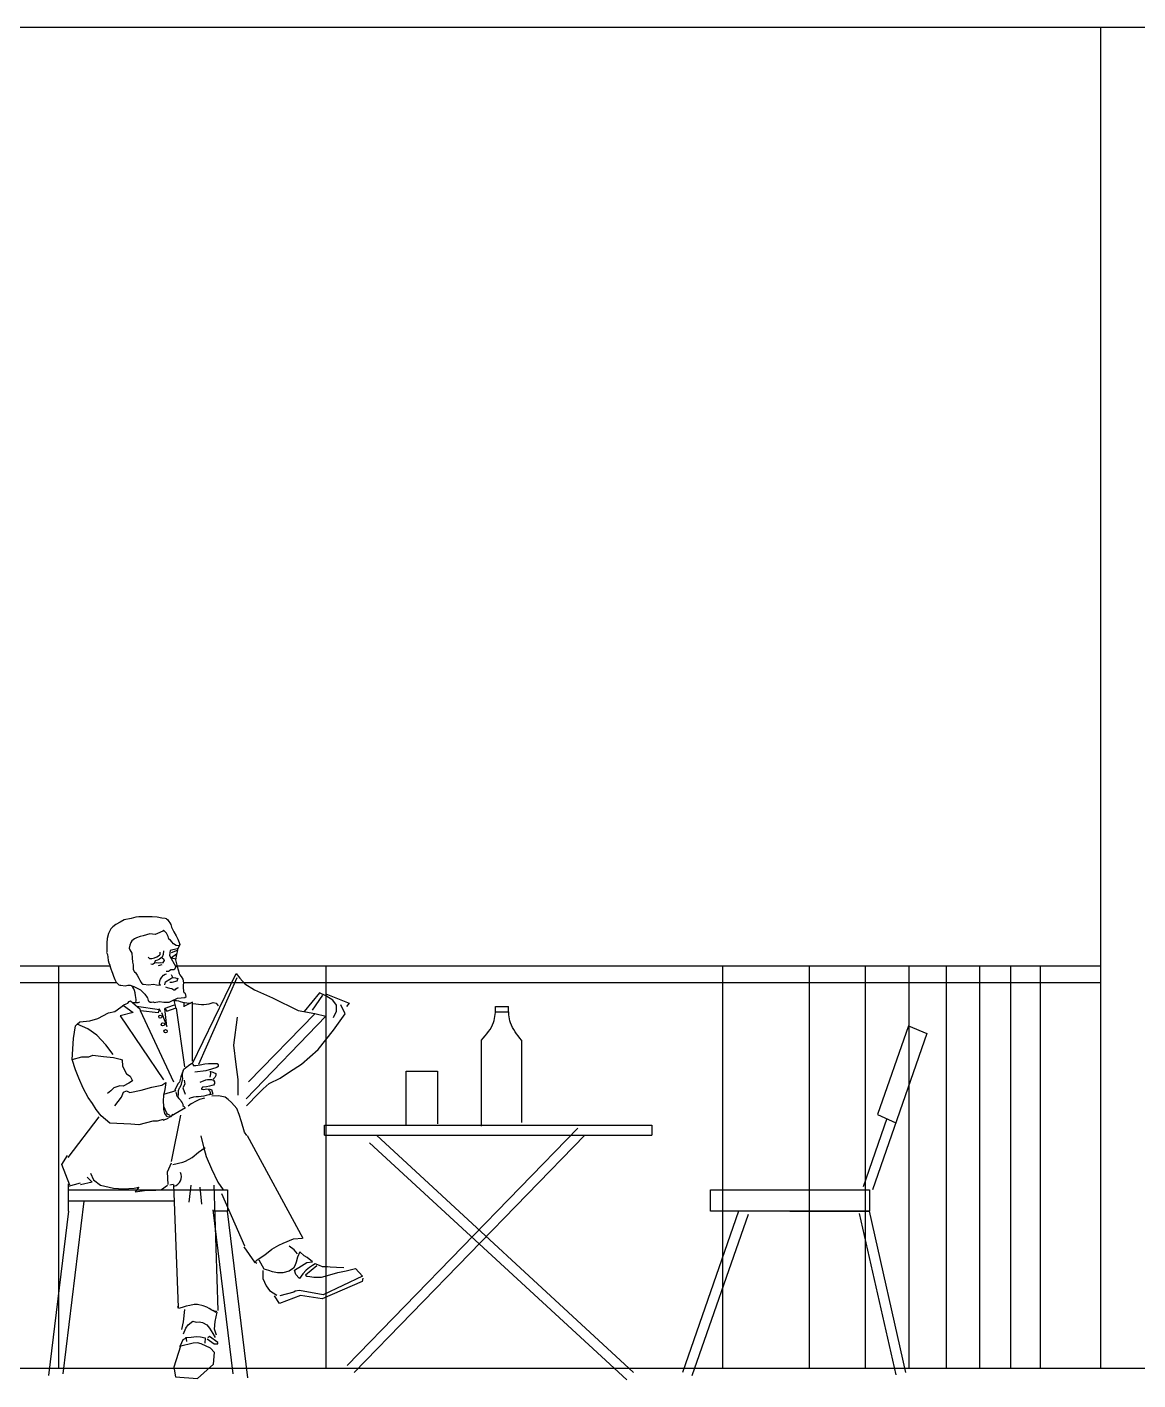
# Model space of a CAD drawing. Extents: x 115 to 1469, y 94 to 338.
# Drawn here: x 238.58 to 241.893, y 244.872 to 248.907 of the extents above; entities that cross this region are included whole.
import ezdxf

# ---------------------------------------------------------------- set-up
doc = ezdxf.new("R2010")
doc.units = 0
doc.layers.get('0').update_dxf_attribs({"linetype": 'CONTINUOUS'})
doc.layers.add('1', color=7, linetype='CONTINUOUS')

msp = doc.modelspace()

# ---------------------------------------------------------------- linework, layer by layer
for p, q in [((239.9775, 245.9857), (240.0154, 245.9857)), ((239.9775, 245.9691), (240.0154, 245.9691)), ((241.2641, 245.9046), (241.1019, 245.4381)), ((241.2086, 245.9276), (241.1168, 245.6636)), ((241.2086, 245.9276), (241.2641, 245.9046)), ((239.9349, 245.6282), (239.9349, 245.8851)), ((240.0544, 245.8851), (240.0544, 245.6393)), ((239.7109, 245.792), (239.8043, 245.792)), ((239.7109, 245.6319), (239.7109, 245.792)), ((239.8043, 245.792), (239.8043, 245.6356)), ((241.1168, 245.6636), (241.1716, 245.6384)), ((239.4672, 245.6312), (240.4437, 245.6312)), ((239.4672, 245.6012), (239.4672, 245.6312)), ((240.2223, 245.6221), (239.5343, 244.9145)), ((240.4437, 245.6312), (240.4437, 245.6012)), ((241.1442, 245.651), (241.0736, 245.4479)), ((239.4672, 245.6012), (240.4437, 245.6012)), ((240.2439, 245.6012), (239.5558, 244.8936)), ((239.6217, 245.6012), (240.389, 244.8936)), ((239.6013, 245.5792), (240.3686, 244.8715)), ((238.7033, 245.3748), (238.7033, 245.4567)), ((238.7033, 245.4381), (239.1588, 245.4381)), ((239.1588, 245.4381), (239.1774, 245.4381)), ((239.1774, 245.4381), (239.1774, 245.3748)), ((240.6185, 245.4381), (241.0926, 245.4381)), ((240.6185, 245.3748), (240.6185, 245.4381)), ((241.0926, 245.4381), (241.0926, 245.3748)), ((238.7491, 245.4048), (238.6861, 244.8893)), ((239.0204, 245.4048), (238.7033, 245.4048)), ((239.1946, 244.8893), (239.1347, 245.3791)), ((238.7033, 245.3748), (238.6434, 244.885)), ((239.1774, 245.3748), (239.1353, 245.3748)), ((239.2381, 244.8781), (239.1774, 245.3748)), ((240.702, 245.3748), (240.5347, 244.8936)), ((240.7303, 245.3649), (240.563, 244.8837)), ((241.0926, 245.3748), (240.6185, 245.3748)), ((240.8555, 245.3748), (241.0926, 245.3748)), ((241.0622, 245.3682), (241.1713, 244.8869)), ((241.0914, 245.3748), (241.2005, 244.8936))]:
    msp.add_line(p, q)
for points in [[(238.9953, 246.2471), (238.9914, 246.2474), (238.9821, 246.249), (238.9677, 246.252), (238.9533, 246.2523), (238.9379, 246.2525), (238.9234, 246.2526), (238.9131, 246.2528), (238.9037, 246.2518), (238.8899, 246.2479), (238.8698, 246.2438), (238.8574, 246.2371), (238.8447, 246.2295), (238.8358, 246.2231), (238.8292, 246.2167), (238.8221, 246.2029), (238.8184, 246.1885), (238.8185, 246.1847), (238.8174, 246.1781), (238.8172, 246.1636), (238.8173, 246.1485), (238.817, 246.146), (238.8195, 246.1405), (238.8203, 246.1329), (238.8219, 246.1221), (238.8239, 246.1151), (238.8263, 246.1083), (238.8277, 246.1035), (238.8299, 246.0977), (238.8327, 246.0896), (238.8345, 246.0846), (238.8373, 246.0763), (238.8415, 246.0656), (238.8451, 246.058), (238.8485, 246.0551), (238.8522, 246.0507), (238.8539, 246.0499), (238.8568, 246.0489), (238.8598, 246.0489), (238.8723, 246.0465), (238.8806, 246.0487), (238.8875, 246.0488), (238.8984, 246.0447), (238.9063, 246.0409), (238.9176, 246.035), (238.923, 246.0305), (238.928, 246.0256), (238.9309, 246.0221), (238.9376, 246.0126), (238.9389, 246.0108), (238.9404, 246.0068), (238.9413, 246.003), (238.9426, 246.0009), (238.9472, 245.9981), (238.9512, 245.9981), (238.9568, 245.999), (238.9584, 245.9977), (238.9744, 246.0002), (238.9878, 245.9987), (239.0034, 245.9985), (239.0118, 246.0021), (239.0284, 246.0098), (239.05, 246.0119), (239.0538, 246.0154), (239.052, 246.0243), (239.0479, 246.0257), (239.0469, 246.0314), (239.0465, 246.0423), (239.0466, 246.0493), (239.0469, 246.0561), (239.0451, 246.0668), (239.0407, 246.075), (239.0358, 246.0809), (239.0336, 246.0849)], [(238.9959, 246.2468), (238.9993, 246.2441), (239.0022, 246.2391), (239.0052, 246.2353), (239.0082, 246.2296), (239.011, 246.2224), (239.0138, 246.2161), (239.0176, 246.2084), (239.0247, 246.1964), (239.0293, 246.1857), (239.033, 246.1767), (239.0349, 246.1698), (239.0323, 246.1665), (239.0246, 246.1675), (239.0165, 246.1718), (239.0112, 246.1782), (239.0075, 246.1827), (239.0029, 246.186), (239.001, 246.1942), (238.9958, 246.2045), (238.9868, 246.2135), (238.9844, 246.2105), (238.9691, 246.2033), (238.9616, 246.2005), (238.9542, 246.2014), (238.9463, 246.2022), (238.9261, 246.1959), (238.9175, 246.1942), (238.9065, 246.19), (238.8999, 246.1868), (238.8925, 246.1811), (238.8888, 246.1761), (238.8862, 246.1686), (238.8845, 246.1598), (238.8858, 246.1544), (238.8919, 246.1446), (238.8929, 246.1304), (238.8939, 246.1176), (238.8958, 246.1097), (238.8961, 246.0966), (238.8984, 246.0913), (238.9005, 246.0879), (238.9022, 246.0874), (238.9079, 246.0786), (238.9128, 246.0696), (238.9161, 246.0639), (238.9202, 246.0574), (238.9217, 246.0544), (238.9237, 246.0524), (238.9274, 246.0519), (238.9418, 246.0499), (238.9567, 246.0517), (238.9656, 246.0504), (238.9781, 246.0491), (238.9752, 246.0531), (238.9761, 246.0621), (238.9775, 246.0671), (238.9819, 246.0731), (238.9863, 246.0786), (238.9914, 246.082), (238.9959, 246.0825)], [(238.9411, 246.1324), (238.9444, 246.1281), (238.9514, 246.1285), (238.9597, 246.1302), (238.9665, 246.1334), (238.9746, 246.1385), (238.977, 246.1407), (238.9767, 246.1471)], [(238.9867, 246.1515), (238.986, 246.1407), (238.9825, 246.132), (238.9751, 246.127), (238.9684, 246.1239), (238.9622, 246.1213), (238.9587, 246.1131), (238.9538, 246.111), (238.949, 246.1113)], [(239.0277, 246.1577), (239.0064, 246.1526), (239.0049, 246.1372), (239.0239, 246.1038), (239.0181, 246.0946), (239.0134, 246.0945), (239.0086, 246.0946), (239.0042, 246.0913), (239.0011, 246.0897), (238.9951, 246.0895)], [(239.0108, 246.1467), (239.028, 246.1534)], [(239.0288, 246.1556), (239.0272, 246.1487), (239.0254, 246.1404), (239.0223, 246.125), (239.0275, 246.1048), (239.0336, 246.0849)], [(239.0349, 246.1698), (239.0288, 246.1556)], [(238.9601, 246.1159), (238.9644, 246.1164), (238.9721, 246.1159), (238.9776, 246.1169), (238.9859, 246.1156)], [(238.9722, 246.1075), (238.9825, 246.1105)], [(238.9829, 246.1307), (238.9867, 246.1272), (238.9891, 246.1223), (238.9843, 246.1161)], [(239.0253, 246.1412), (239.0108, 246.1309), (239.0235, 246.1278)], [(238.991, 246.0503), (238.9922, 246.059), (239.0057, 246.0673), (239.0113, 246.0711), (239.0143, 246.0716), (239.0227, 246.0705), (239.0274, 246.0686)], [(239.0299, 246.0695), (239.0262, 246.0608), (239.0116, 246.0568), (239.0051, 246.0566)], [(239.0094, 246.0808), (239.0143, 246.0709)], [(239.0725, 245.813), (239.2034, 246.0835), (239.2146, 246.0697), (239.2297, 246.0527), (239.2586, 246.0353), (239.3117, 246.0109), (239.3883, 245.973), (239.438, 245.9641), (239.4706, 245.957), (239.2333, 245.7099)], [(239.0916, 245.8132), (239.2063, 246.0719)], [(238.904, 245.9987), (238.9054, 246.0027), (238.9054, 246.0055), (238.904, 246.0132), (238.9029, 246.0176), (238.9025, 246.0258), (238.9006, 246.0327), (238.8986, 246.0376), (238.8948, 246.0429), (238.8922, 246.0461)], [(238.9924, 246.0436), (238.9972, 246.042), (239.0054, 246.0399), (239.0113, 246.0395), (239.0177, 246.0349), (239.0212, 246.0347), (239.0237, 246.0376), (239.0282, 246.0409), (239.0312, 246.042)], [(239.4935, 245.9521), (239.5025, 245.9711), (239.5029, 245.9897), (239.4913, 246.0042), (239.4709, 246.0167), (239.4523, 246.0266), (239.4061, 245.9702)], [(238.823, 245.966), (238.8413, 245.9705), (238.8591, 245.9831), (238.8687, 245.99), (238.8753, 245.993), (238.8799, 245.9954), (238.8845, 246), (238.8887, 246.0018), (238.9156, 245.9781), (238.9173, 245.9736), (239.0163, 245.761)], [(238.8673, 245.9884), (238.8957, 245.9678), (238.8573, 245.9579), (238.9862, 245.7664)], [(238.8955, 245.9977), (238.9109, 245.9975), (238.9158, 245.9996)], [(238.9061, 245.9863), (238.9752, 245.9764)], [(238.9916, 245.9805), (239.0167, 245.9896), (239.0213, 245.9904)], [(239.0243, 245.9796), (239.0181, 246.0034), (239.0221, 246.0035), (239.0255, 246.0037), (239.0311, 246.0023), (239.036, 246.0006), (239.0435, 245.998), (239.0564, 245.9964), (239.0686, 245.9951)], [(239.0735, 245.9981), (239.0477, 245.9849)], [(239.0479, 245.9847), (239.0485, 245.9968)], [(239.0728, 245.822), (239.0735, 245.9985)], [(239.0735, 245.9943), (239.0745, 245.9942), (239.0998, 245.9916), (239.1067, 245.9918), (239.1231, 245.9934), (239.1349, 245.9968), (239.144, 245.9952), (239.1502, 245.9871)], [(239.234, 245.689), (239.2702, 245.7256), (239.2842, 245.7399), (239.3018, 245.7556), (239.3349, 245.7717), (239.3628, 245.7904), (239.3983, 245.8135), (239.4482, 245.8572), (239.4933, 245.915), (239.5289, 245.9637), (239.5156, 245.9908)], [(239.4611, 246.019), (239.4302, 245.9748)], [(239.4707, 246.0228), (239.5408, 245.9953), (239.5324, 245.985)], [(238.7146, 245.8276), (238.7186, 245.8901), (238.7243, 245.9276), (238.7289, 245.9327), (238.7372, 245.9398), (238.7667, 245.943)], [(238.7667, 245.943), (238.791, 245.9494), (238.823, 245.966)], [(238.9792, 245.9694), (238.9735, 245.9781), (238.9708, 245.9663), (238.9179, 245.9724)], [(238.9804, 245.9674), (238.9968, 245.9258), (238.9902, 245.9797), (238.9968, 245.9712), (239.0242, 245.9811)], [(239.0246, 245.9803), (239.0493, 245.8057)], [(239.2068, 245.9533), (239.1953, 245.8705), (239.2022, 245.8121), (239.2085, 245.7674), (239.2082, 245.7208)], [(239.2403, 245.7604), (239.438, 245.9637)], [(238.8363, 245.8421), (238.8146, 245.8715), (238.7875, 245.8995), (238.7605, 245.9188), (238.7289, 245.9327)], [(238.9859, 245.6482), (238.9682, 245.6438), (238.9552, 245.6434), (238.9126, 245.6326), (238.8894, 245.6347), (238.8262, 245.6371), (238.8007, 245.6593), (238.7855, 245.6782), (238.7753, 245.6962), (238.7624, 245.7137), (238.7473, 245.742), (238.7341, 245.772), (238.7241, 245.7965), (238.7146, 245.8276), (238.743, 245.8348), (238.7635, 245.8356), (238.7756, 245.8397), (238.8077, 245.8359), (238.8374, 245.833), (238.857, 245.8283), (238.8633, 245.8262), (238.8641, 245.8076), (238.8765, 245.7849), (238.8875, 245.7771), (238.8939, 245.7641), (238.8832, 245.7563), (238.8667, 245.7477), (238.856, 245.7483), (238.8389, 245.7428), (238.8293, 245.7342), (238.82, 245.7259)], [(239.0452, 245.7947), (239.0385, 245.7755), (239.034, 245.7596), (239.0309, 245.7556), (239.0194, 245.7348)], [(239.0309, 245.7143), (239.0316, 245.7258), (239.0315, 245.7347), (239.0342, 245.7423), (239.0363, 245.7451), (239.0404, 245.7533), (239.0442, 245.7704), (239.0434, 245.7769), (239.0432, 245.7836), (239.045, 245.7931), (239.0471, 245.7989), (239.052, 245.8027), (239.0558, 245.8049), (239.0615, 245.8089), (239.0682, 245.8144), (239.0714, 245.816), (239.0749, 245.8122), (239.0752, 245.8094), (239.083, 245.8089), (239.0957, 245.8109), (239.1097, 245.8144), (239.1211, 245.8151), (239.1307, 245.8149), (239.1396, 245.8151), (239.1467, 245.8152), (239.15, 245.8114), (239.1497, 245.8066), (239.1461, 245.8039), (239.1302, 245.7989), (239.1127, 245.7939), (239.0801, 245.7898)], [(239.1262, 245.7925), (239.127, 245.7847), (239.1248, 245.7742)], [(239.1292, 245.7919), (239.1426, 245.7857), (239.1423, 245.7792), (239.1396, 245.7738), (239.1345, 245.7682)], [(238.8419, 245.6894), (238.8613, 245.7151), (238.8673, 245.7297), (238.8767, 245.7334), (238.8864, 245.7286), (238.9198, 245.7358), (238.9519, 245.7447), (238.9821, 245.7505), (238.994, 245.7583), (238.9905, 245.7382), (238.987, 245.7204), (238.9854, 245.7032), (238.9864, 245.6883), (238.9864, 245.6781), (238.9899, 245.666), (238.9954, 245.6585), (239.0007, 245.6563), (239.0091, 245.6569), (239.015, 245.6638)], [(239.0482, 245.7653), (239.0499, 245.7534), (239.0439, 245.7423), (239.0512, 245.7239)], [(239.0963, 245.7596), (239.1129, 245.7669), (239.1176, 245.7679), (239.1243, 245.7676), (239.1295, 245.7672), (239.1361, 245.7652), (239.1388, 245.7602), (239.1392, 245.756), (239.1359, 245.7509), (239.1305, 245.7493), (239.1237, 245.7478), (239.1152, 245.7459), (239.1027, 245.7444), (239.1001, 245.7409), (239.1, 245.7385), (239.1071, 245.7382), (239.1149, 245.7401), (239.1203, 245.7385), (239.1241, 245.734), (239.1262, 245.7299), (239.1259, 245.7239), (239.1218, 245.7223), (239.1144, 245.7197), (239.1071, 245.7183), (239.0987, 245.717), (239.0908, 245.7164), (239.0843, 245.7161), (239.0758, 245.7153), (239.066, 245.7122), (239.0618, 245.7102)], [(238.988, 245.724), (239.0247, 245.7344)], [(239.0232, 245.7297), (239.0251, 245.7238), (239.0255, 245.7206), (239.0274, 245.7167), (239.0286, 245.7157), (239.0328, 245.711), (239.038, 245.705), (239.0392, 245.702), (239.0427, 245.6982), (239.044, 245.6941), (239.0444, 245.6901), (239.0496, 245.686)], [(239.1094, 245.7118), (239.0945, 245.7077), (239.0842, 245.7026), (239.0691, 245.6946), (239.0599, 245.6882)], [(239.1221, 245.7402), (239.1303, 245.738), (239.1337, 245.7234), (239.1246, 245.7221)], [(239.2349, 245.6002), (239.2281, 245.6101), (239.2195, 245.6411), (239.2123, 245.6633), (239.2056, 245.6811), (239.1897, 245.6993), (239.1797, 245.7077), (239.1705, 245.7151), (239.1504, 245.7186), (239.1307, 245.7176)], [(239.0054, 245.6588), (239.0044, 245.6615), (238.999, 245.6647), (238.9957, 245.6688), (238.9913, 245.6782), (238.9876, 245.6869)], [(239.0024, 245.655), (239.0525, 245.6844)], [(239.0102, 245.5228), (239.0382, 245.6609)], [(238.7938, 245.6559), (238.7016, 245.5351)], [(238.9861, 245.6462), (239.0017, 245.6526)], [(239.0984, 245.5993), (239.1055, 245.5665), (239.1135, 245.5381), (239.1299, 245.5007), (239.1486, 245.4613), (239.1644, 245.4381)], [(239.2367, 245.6003), (239.4019, 245.2948)], [(238.7069, 245.4522), (238.6829, 245.5139), (238.7007, 245.5405)], [(239.0148, 245.5142), (239.0443, 245.5209), (239.0523, 245.5238), (239.0719, 245.5348), (239.0907, 245.5512), (239.1108, 245.5652)], [(239.001, 245.4543), (238.9984, 245.4926), (239.0102, 245.5195)], [(238.7035, 245.4492), (238.7395, 245.4591)], [(238.7591, 245.4766), (238.7742, 245.4613), (238.7386, 245.4538)], [(238.7686, 245.4885), (238.7783, 245.4688), (238.7988, 245.4521), (238.8373, 245.4438), (238.867, 245.4416), (238.8994, 245.4434), (238.9132, 245.4467), (238.9024, 245.4329), (238.9295, 245.4362), (238.9641, 245.4373), (238.9805, 245.4392), (238.9984, 245.4526)], [(239.015, 245.4542), (239.0057, 245.4529)], [(239.0313, 245.0876), (239.0174, 245.4542)], [(239.0678, 245.4527), (239.0621, 245.4014)], [(239.0947, 245.4468), (239.1005, 245.3955)], [(239.1496, 245.0783), (239.1379, 245.4521)], [(239.1595, 245.4271), (239.2278, 245.2712)], [(239.2654, 245.2185), (239.2592, 245.2231), (239.2276, 245.2684)], [(239.2584, 245.2208), (239.2661, 245.2302), (239.2886, 245.245), (239.3097, 245.2613), (239.3304, 245.2731), (239.3433, 245.2795), (239.374, 245.2919), (239.4009, 245.2943)], [(239.3867, 245.248), (239.376, 245.26), (239.3611, 245.2703)], [(239.5248, 245.2059), (239.5029, 245.2067), (239.4843, 245.2083), (239.4754, 245.2088), (239.4611, 245.2091), (239.4517, 245.2132), (239.4394, 245.2175), (239.4307, 245.2132), (239.422, 245.207), (239.4127, 245.1988), (239.4018, 245.188), (239.3927, 245.1741), (239.3914, 245.1754), (239.3819, 245.1862), (239.3778, 245.1988), (239.3984, 245.2115), (239.4145, 245.2218), (239.4313, 245.2239), (239.4148, 245.2369), (239.4067, 245.2414), (239.393, 245.2541), (239.3867, 245.2377), (239.3829, 245.2231), (239.3786, 245.212), (239.3741, 245.2045), (239.3616, 245.1962), (239.3428, 245.1913), (239.3266, 245.191), (239.3118, 245.1943), (239.3009, 245.198), (239.2872, 245.2023), (239.2719, 245.2283)], [(239.2834, 245.1983), (239.2832, 245.1745), (239.2934, 245.1517), (239.3026, 245.1379), (239.3252, 245.1242)], [(239.4439, 245.2118), (239.4099, 245.1838), (239.414, 245.1813), (239.4229, 245.1802), (239.4347, 245.1783), (239.458, 245.1781), (239.4757, 245.1832), (239.5067, 245.1921), (239.5315, 245.1972), (239.5593, 245.2034), (239.5807, 245.1807), (239.4628, 245.1258), (239.3924, 245.1382), (239.3797, 245.1366), (239.3752, 245.1333), (239.3334, 245.1219)], [(239.5815, 245.1753), (239.5793, 245.1652), (239.4598, 245.113), (239.3957, 245.1238), (239.3322, 245.0999), (239.318, 245.1226)], [(239.1458, 245.0737), (239.1446, 245.0759), (239.1371, 245.0767), (239.131, 245.0794), (239.1227, 245.0847), (239.1162, 245.0882), (239.1045, 245.0922), (239.0883, 245.0967), (239.0778, 245.0964), (239.0652, 245.0939), (239.054, 245.0917), (239.0424, 245.0872), (239.0312, 245.0842), (239.0298, 245.0907)], [(239.0413, 245.0222), (239.0463, 245.0451), (239.0502, 245.0813)], [(239.1349, 245.0794), (239.1424, 245.0737)], [(239.1443, 245.0047), (239.1389, 245.023), (239.1407, 245.0456), (239.1465, 245.0735)], [(239.0461, 245.0087), (239.0536, 245.0262), (239.0607, 245.0354), (239.0739, 245.047), (239.0844, 245.0441), (239.0928, 245.0448), (239.103, 245.0426), (239.1157, 245.0357), (239.1241, 245.0262), (239.134, 245.0101), (239.1411, 244.9985)], [(239.0374, 244.9721), (239.017, 244.9094), (239.0224, 244.8803), (239.0885, 244.8754), (239.1359, 244.9187), (239.1386, 244.9537), (239.1267, 244.9664), (239.0987, 244.9795), (239.0881, 244.9817), (239.0755, 244.9812), (239.0343, 244.9712)], [(239.0374, 244.9739), (239.0452, 244.9925), (239.0563, 244.9979), (239.0695, 244.9995), (239.0855, 245.0009), (239.0974, 245.0003), (239.1111, 244.9971), (239.1095, 244.9812)], [(239.0531, 244.9987), (239.0555, 244.986)], [(239.117, 244.9944), (239.1376, 244.9796), (239.1483, 244.979), (239.1486, 244.983), (239.1238, 245.0006), (239.1189, 244.9974)]]:
    msp.add_lwpolyline(points)
for centre, radius in [((238.9771, 245.9551), 0.00476), ((238.9848, 245.9321), 0.00482), ((238.9931, 245.9117), 0.00499)]:
    msp.add_circle(centre, radius)
msp.add_arc((239.0096, 245.4782), 0.0305, 287.7713, 23.0909)
for points in [[(239.9349, 245.8851), (239.9712, 245.9378), (239.9775, 245.9857)], [(240.0544, 245.8851), (240.0217, 245.9368), (240.0154, 245.9857)]]:
    msp.add_spline(points, degree=3)
at = {"layer": '1', "color": 1}
for p, q in [((235.7338, 248.9067), (245.2868, 248.9067)), ((241.7821, 248.9067), (241.7821, 244.9067))]:
    msp.add_line(p, q, dxfattribs=at)
at = {"layer": '1', "color": 5}
for p, q in [((236.2099, 246.1067), (238.8268, 246.1067)), ((239.0223, 246.1067), (241.7821, 246.1067)), ((236.1648, 246.0567), (238.8467, 246.0567)), ((239.0468, 246.0567), (241.7821, 246.0567))]:
    msp.add_line(p, q, dxfattribs=at)
at = {"layer": '1', "color": 253}
for p, q in [((238.673, 246.1067), (238.673, 244.9067)), ((239.4713, 246.1067), (239.4713, 244.9067)), ((240.6541, 246.1067), (240.6541, 244.9067)), ((240.9122, 246.1067), (240.9122, 244.9067)), ((241.0794, 246.1067), (241.0794, 244.9067)), ((241.2103, 246.1067), (241.2103, 244.9067)), ((241.3214, 246.1067), (241.3214, 244.9067)), ((241.4208, 246.1067), (241.4208, 244.9067)), ((241.5131, 246.1067), (241.5131, 244.9067)), ((241.6017, 246.1067), (241.6017, 244.9067))]:
    msp.add_line(p, q, dxfattribs=at)
at = {"layer": '1', "color": 6}
msp.add_line((220.6287, 244.9067), (286.3398, 244.9067), dxfattribs=at)

doc.saveas('drawing.dxf')
